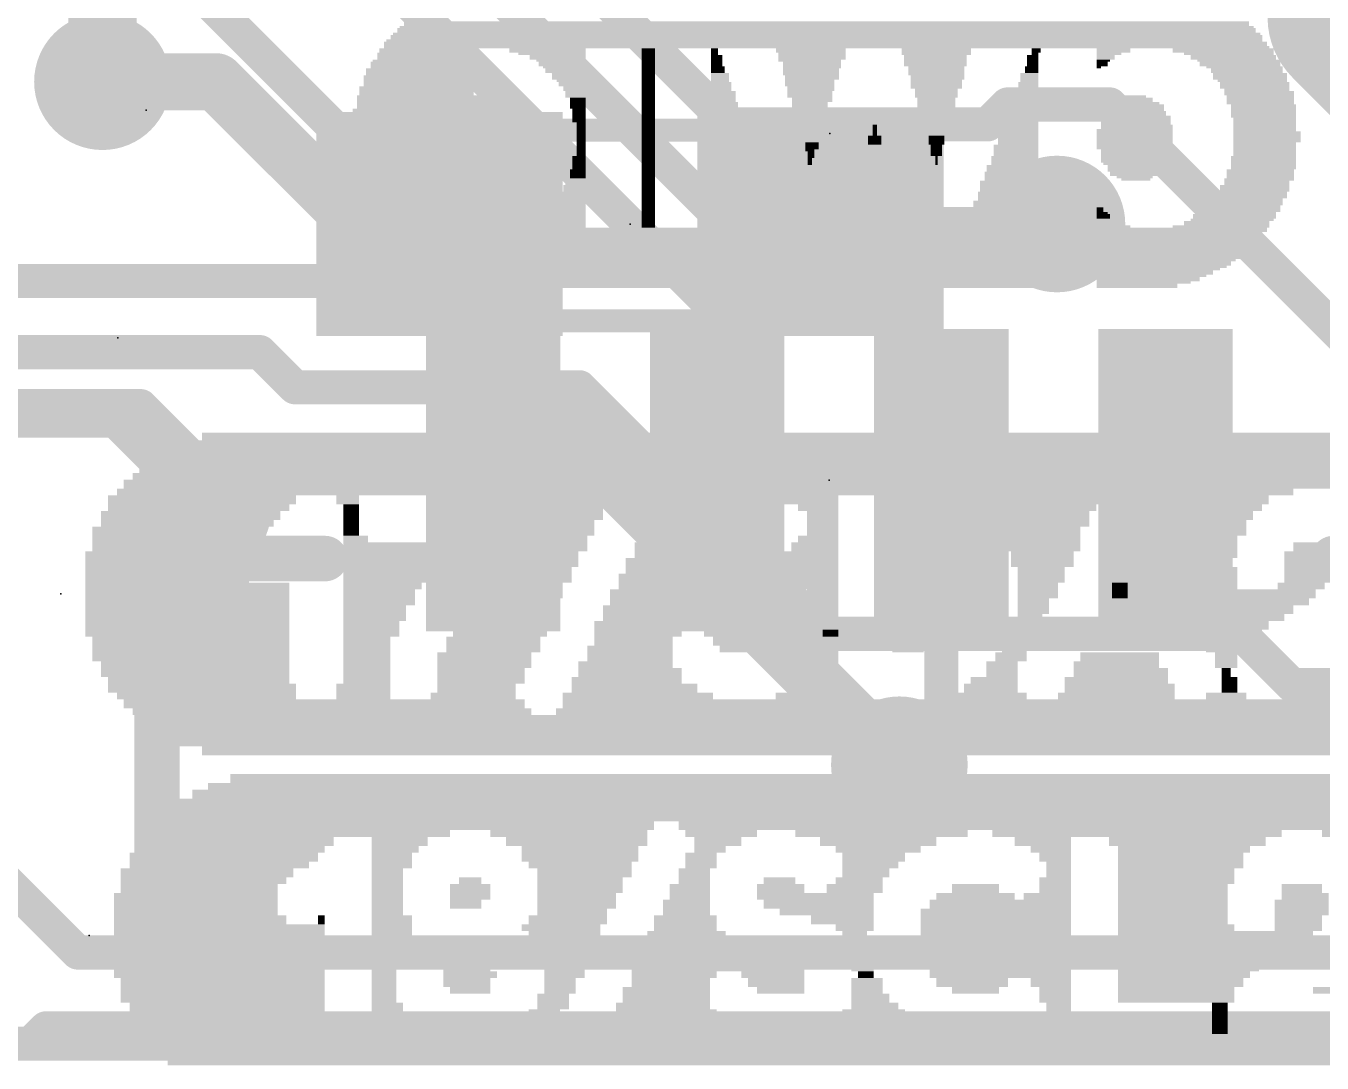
# Model space of a CAD drawing. Extents: x -6.3 to 43.3, y -21.6 to 50.8.
# Drawn here: x 18.01 to 23.79, y 2.35 to 6.98 of the extents above; entities that cross this region are included whole.
import ezdxf

# ---------------------------------------------------------------- set-up
doc = ezdxf.new("R2010")
doc.units = 0
for name, color, linetype in [('1', 12, 'CONTINUOUS'), ('15', 30, 'CONTINUOUS'), ('16', 132, 'CONTINUOUS'), ('18', 110, 'CONTINUOUS'), ('21', 41, 'CONTINUOUS'), ('22', 40, 'CONTINUOUS'), ('23', 53, 'CONTINUOUS'), ('24', 53, 'CONTINUOUS'), ('51', 53, 'CONTINUOUS')]:
    doc.layers.add(name, color=color, linetype=linetype)

# ---------------------------------------------------------------- blocks, each defined once
blk = doc.blocks.new('RECT')
blk.add_solid([(-0.5, -0.5), (0.5, -0.5), (-0.5, 0.5), (0.5, 0.5)])
blk = doc.blocks.new('ROUNDV')
at = {"const_width": 0.5}
blk.add_lwpolyline([(0, -0.25, 1), (0, 0.25, 1), (0, -0.25)], format="xyb", dxfattribs=at)

msp = doc.modelspace()

# ---------------------------------------------------------------- linework, layer by layer
at = {"layer": '1'}
for points, const_width in [([(23.9268, 7.0188), (23.9268, 7.4846)], 0.762), ([(18.3468, 6.731), (18.3468, 7.5518)], 0.3048), ([(24.5956, 6.35), (23.9268, 7.0188)], 0.762), ([(19.851, 6.096), (19.597, 5.842)], 0.1524), ([(21.551, 6.096), (22.606, 6.096)], 0.1524), ([(19.597, 5.842), (12.2508, 5.842)], 0.1524), ([(6.1599, 5.5241), (19.0496, 5.5241)], 0.1524), ([(19.0496, 5.5241), (19.2063, 5.3674)], 0.1524), ([(19.2063, 5.3674), (20.4753, 5.3674)], 0.1524), ([(20.4753, 5.3674), (21.5755, 4.2672)], 0.1524), ([(5.8028, 5.2193), (18.4027, 5.2193)], 0.1524), ([(18.4027, 5.2193), (18.796, 4.826)], 0.1524), ([(21.5755, 4.2672), (23.4265, 4.2672)], 0.1524), ([(23.4265, 4.2672), (23.6551, 4.0386)], 0.1524), ([(23.6551, 4.0386), (24.7396, 4.0386)], 0.1524), ([(3.5306, 2.4384), (25.6794, 2.4384)], 0.1524)]:
    msp.add_lwpolyline(points, dxfattribs=dict(at, const_width=const_width))
for points, const_width in [([(24.0615, 7.1535, 1), (23.7921, 6.8841)], 0.381), ([(23.7363, 7.0188, 1), (24.1173, 7.0188)], 0.381), ([(18.2706, 6.731, 1), (18.423, 6.731)], 0.1524), ([(19.8779, 6.0691, 1), (19.8241, 6.1229)], 0.0762), ([(21.551, 6.1341, 1), (21.551, 6.0579)], 0.0762), ([(22.606, 6.0579, 1), (22.606, 6.1341)], 0.0762), ([(19.5701, 5.8689, 1), (19.6239, 5.8151)], 0.0762), ([(19.597, 5.8039, 1), (19.597, 5.8801)], 0.0762), ([(19.0765, 5.5511, 1), (19.0226, 5.4972)], 0.0762), ([(19.0496, 5.486, 1), (19.0496, 5.5622)], 0.0762), ([(19.2063, 5.4055, 1), (19.2063, 5.3293)], 0.0762), ([(20.5022, 5.3943, 1), (20.4483, 5.3405)], 0.0762), ([(20.4753, 5.3293, 1), (20.4753, 5.4055)], 0.0762), ([(19.1794, 5.3405, 1), (19.2333, 5.3943)], 0.0762), ([(18.4296, 5.2463, 1), (18.3757, 5.1924)], 0.0762), ([(18.4027, 5.1812, 1), (18.4027, 5.2574)], 0.0762), ([(18.7691, 4.7991, 1), (18.8229, 4.8529)], 0.0762), ([(21.5755, 4.3053, 1), (21.5755, 4.2291)], 0.0762), ([(23.4534, 4.2941, 1), (23.3995, 4.2403)], 0.0762), ([(23.4265, 4.2291, 1), (23.4265, 4.3053)], 0.0762), ([(21.5485, 4.2403, 1), (21.6024, 4.2941)], 0.0762), ([(23.6551, 4.0767, 1), (23.6551, 4.0005)], 0.0762), ([(23.6281, 4.0117, 1), (23.682, 4.0655)], 0.0762)]:
    msp.add_lwpolyline(points, format="xyb", dxfattribs=dict(at, const_width=const_width))
at = {"layer": '15', "const_width": 0.254}
for points in [[(18.8548, 6.731), (18.3468, 6.731)], [(21.9028, 3.683), (18.8548, 6.731)]]:
    msp.add_lwpolyline(points, dxfattribs=at)
at = {"layer": '15', "const_width": 0.127}
for points in [[(18.3468, 6.7945, 1), (18.3468, 6.6675)], [(18.8997, 6.7759, 1), (18.8099, 6.6861)], [(18.8548, 6.6675, 1), (18.8548, 6.7945)], [(21.8579, 3.6381, 1), (21.9477, 3.7279)]]:
    msp.add_lwpolyline(points, format="xyb", dxfattribs=at)
at = {"layer": '16', "const_width": 0.1524}
for points in [[(21.09, 5.707), (18.1944, 8.6026)], [(20.09, 5.818), (17.6704, 8.2376)], [(22.8269, 7.8994), (25.019, 5.7073)], [(21.1321, 6.096), (19.685, 7.5431)], [(20.574, 7.112), (21.1455, 6.5405)], [(22.2962, 6.5405), (22.3851, 6.6294)], [(22.3851, 6.6294), (22.8423, 6.6294)], [(22.8423, 6.6294), (24.6711, 4.8006)], [(21.1455, 6.5405), (22.2962, 6.5405)], [(21.1321, 6.096), (22.606, 6.096)], [(20.09, 4.953), (20.09, 5.818)], [(21.09, 4.953), (21.09, 5.707)], [(18.5172, 5.2832), (15.0113, 5.2832)], [(18.796, 5.0044), (18.5172, 5.2832)], [(18.796, 4.826), (18.796, 5.0044)], [(22.09, 4.953), (22.09, 3.8702)], [(22.09, 3.8702), (21.9028, 3.683)], [(17.907, 3.175), (18.2372, 2.8448)], [(18.2372, 2.8448), (25.7048, 2.8448)], [(18.0271, 2.4384), (18.0953, 2.5066)], [(18.0953, 2.5066), (30.0356, 2.5066)], [(3.5306, 2.4384), (18.0271, 2.4384)]]:
    msp.add_lwpolyline(points, dxfattribs=at)
at = {"layer": '16', "const_width": 0.0762}
for points in [[(22.3851, 6.6675, 1), (22.3851, 6.5913)], [(22.412, 6.6025, 1), (22.3581, 6.6563)], [(22.8692, 6.6563, 1), (22.8153, 6.6025)], [(22.8423, 6.5913, 1), (22.8423, 6.6675)], [(21.1455, 6.5786, 1), (21.1455, 6.5024)], [(21.1186, 6.5136, 1), (21.1724, 6.5674)], [(22.2692, 6.5674, 1), (22.3231, 6.5136)], [(22.2962, 6.5024, 1), (22.2962, 6.5786)], [(21.1321, 6.1341, 1), (21.1321, 6.0579)], [(21.1051, 6.0691, 1), (21.159, 6.1229)], [(22.606, 6.0579, 1), (22.606, 6.1341)], [(20.1281, 5.818, 1), (20.0519, 5.818)], [(20.0631, 5.7911, 1), (20.1169, 5.8449)], [(21.1281, 5.707, 1), (21.0519, 5.707)], [(21.0631, 5.6801, 1), (21.1169, 5.7339)], [(18.5442, 5.3101, 1), (18.4903, 5.2563)], [(18.5172, 5.2451, 1), (18.5172, 5.3213)], [(18.8341, 5.0044, 1), (18.7579, 5.0044)], [(18.7691, 4.9775, 1), (18.8229, 5.0314)], [(20.0519, 4.953, 1), (20.1281, 4.953)], [(21.0519, 4.953, 1), (21.1281, 4.953)], [(22.1281, 4.953, 1), (22.0519, 4.953)], [(18.7579, 4.826, 1), (18.8341, 4.826)], [(22.1169, 3.8433, 1), (22.0631, 3.8971)], [(22.0519, 3.8702, 1), (22.1281, 3.8702)], [(21.8759, 3.7099, 1), (21.9297, 3.6561)], [(18.2372, 2.8829, 1), (18.2372, 2.8067)], [(18.2103, 2.8179, 1), (18.2641, 2.8717)], [(18.0953, 2.5447, 1), (18.0953, 2.4685)], [(18.1223, 2.4797, 1), (18.0684, 2.5335)], [(18.0002, 2.4653, 1), (18.0541, 2.4115)], [(18.0271, 2.4003, 1), (18.0271, 2.4765)]]:
    msp.add_lwpolyline(points, format="xyb", dxfattribs=at)
at = {"layer": '22', "const_width": 0.2032}
for points in [[(19.34, 4.603), (18.59, 4.603)], [(18.59, 4.603), (18.59, 2.953)], [(24.59, 4.603), (23.84, 4.603)]]:
    msp.add_lwpolyline(points, dxfattribs=at)
at = {"layer": '22', "const_width": 0.1016}
for points in [[(18.59, 4.6538, 1), (18.59, 4.5522)], [(18.6408, 4.603, 1), (18.5392, 4.603)], [(19.34, 4.5522, 1), (19.34, 4.6538)], [(23.84, 4.6538, 1), (23.84, 4.5522)], [(18.5392, 2.953, 1), (18.6408, 2.953)]]:
    msp.add_lwpolyline(points, format="xyb", dxfattribs=at)
at = {"layer": '23'}
for p in [(20.701, 6.096), (18.161, 4.445), (18.288, 2.921)]:
    msp.add_point(p, dxfattribs=at)
at = {"layer": '24'}
for p in [(18.542, 6.604), (21.593, 6.5), (18.415, 5.588), (21.59, 4.953)]:
    msp.add_point(p, dxfattribs=at)
at = {"layer": '51', "const_width": 0.1016}
for points in [[(21.057, 6.515), (20.345, 6.515)], [(21.057, 5.664), (20.345, 5.664)]]:
    msp.add_lwpolyline(points, dxfattribs=at)
at = {"layer": '51', "const_width": 0.0508}
for points in [[(20.345, 6.5404, 1), (20.345, 6.4896)], [(21.057, 6.4896, 1), (21.057, 6.5404)], [(20.345, 5.6894, 1), (20.345, 5.6386)], [(21.057, 5.6386, 1), (21.057, 5.6894)]]:
    msp.add_lwpolyline(points, format="xyb", dxfattribs=at)

# ---------------------------------------------------------------- block references
at = {"layer": '1', "xscale": 1.1, "rotation": 180}
for p in [(19.851, 6.096), (21.551, 6.096)]:
    msp.add_blockref('RECT', p, dxfattribs=at)
at = {"layer": '16', "xscale": 0.6, "yscale": 1.35, "rotation": 180}
for p in [(20.09, 4.953), (21.09, 4.953), (22.09, 4.953), (23.09, 4.953)]:
    msp.add_blockref('RECT', p, dxfattribs=at)
at = {"layer": '18', "xscale": 0.6096, "yscale": 0.6096}
for p in [(18.3468, 6.731), (18.3468, 6.731), (22.606, 6.096), (22.606, 6.096), (18.796, 4.826), (18.796, 4.826), (21.9028, 3.683), (21.9028, 3.683)]:
    msp.add_blockref('ROUNDV', p, dxfattribs=at)
at = {"layer": '21'}
for p, xscale, yscale in [((21.541, 5.145), 5.5, 0.04), ((21.541, 5.075), 5.84, 0.04), ((21.541, 5.11), 5.7, 0.03), ((21.541, 5.04), 5.98, 0.03), ((21.541, 4.97), 6.12, 0.03), ((21.541, 5.005), 6.06, 0.04), ((19.546, 4.935), 2.21, 0.04), ((22.696, 4.935), 3.89, 0.04), ((18.791, 4.865), 0.84, 0.04), ((19.511, 4.9), 2.2, 0.03), ((19.441, 4.865), 0.1, 0.04), ((20.366, 4.865), 0.49, 0.04), ((20.946, 4.9), 0.31, 0.03), ((20.926, 4.865), 0.21, 0.04), ((22.471, 4.9), 2.38, 0.03), ((21.506, 4.865), 0.25, 0.04), ((22.471, 4.865), 0.7, 0.04), ((23.256, 4.865), 0.59, 0.04), ((18.741, 4.795), 0.8, 0.04), ((18.776, 4.83), 0.81, 0.03), ((19.456, 4.83), 0.07, 0.03), ((19.456, 4.795), 0.07, 0.04), ((20.371, 4.83), 0.42, 0.03), ((20.371, 4.795), 0.42, 0.04), ((20.861, 4.795), 0.14, 0.04), ((20.891, 4.83), 0.14, 0.03), ((21.541, 4.83), 0.18, 0.03), ((21.561, 4.795), 0.14, 0.04), ((22.486, 4.83), 0.59, 0.03), ((22.506, 4.795), 0.49, 0.04), ((23.256, 4.83), 0.53, 0.03), ((23.236, 4.795), 0.49, 0.04), ((18.686, 4.725), 0.77, 0.04), ((18.726, 4.76), 0.77, 0.03), ((19.456, 4.76), 0.07, 0.03), ((19.456, 4.725), 0.07, 0.04), ((20.351, 4.76), 0.38, 0.03), ((20.351, 4.725), 0.38, 0.04), ((20.821, 4.725), 0.14, 0.04), ((20.861, 4.76), 0.14, 0.03), ((21.561, 4.76), 0.14, 0.03), ((21.561, 4.725), 0.14, 0.04), ((22.521, 4.76), 0.46, 0.03), ((22.521, 4.725), 0.38, 0.04), ((23.241, 4.76), 0.42, 0.03), ((23.241, 4.725), 0.42, 0.04), ((18.671, 4.69), 0.74, 0.03), ((19.476, 4.69), 0.11, 0.03), ((20.316, 4.69), 0.39, 0.03), ((20.821, 4.69), 0.14, 0.03), ((21.211, 4.69), 0.14, 0.03), ((21.541, 4.69), 0.18, 0.03), ((22.536, 4.69), 0.35, 0.03), ((23.236, 4.69), 0.35, 0.03), ((18.621, 4.62), 0.7, 0.03), ((18.651, 4.655), 0.7, 0.04), ((19.651, 4.655), 0.46, 0.04), ((19.651, 4.62), 0.46, 0.03), ((20.316, 4.655), 0.39, 0.04), ((20.296, 4.62), 0.35, 0.03), ((20.806, 4.655), 0.17, 0.04), ((20.806, 4.62), 0.17, 0.03), ((21.206, 4.655), 0.21, 0.04), ((21.366, 4.62), 0.53, 0.03), ((21.526, 4.655), 0.21, 0.04), ((21.946, 4.655), 0.21, 0.04), ((21.981, 4.62), 0.28, 0.03), ((22.536, 4.655), 0.35, 0.04), ((22.541, 4.62), 0.28, 0.03), ((23.236, 4.655), 0.35, 0.04), ((23.236, 4.62), 0.35, 0.03), ((23.726, 4.62), 0.21, 0.03), ((23.746, 4.655), 0.17, 0.04), ((18.621, 4.585), 0.7, 0.04), ((19.631, 4.585), 0.42, 0.04), ((20.281, 4.585), 0.38, 0.04), ((20.786, 4.585), 0.21, 0.04), ((21.386, 4.585), 0.49, 0.04), ((21.996, 4.585), 0.31, 0.04), ((22.541, 4.585), 0.28, 0.04), ((23.241, 4.585), 0.28, 0.04), ((23.746, 4.585), 0.25, 0.04), ((18.636, 4.55), 0.73, 0.03), ((18.636, 4.515), 0.73, 0.04), ((19.616, 4.55), 0.39, 0.03), ((19.616, 4.515), 0.39, 0.04), ((20.246, 4.515), 0.39, 0.04), ((20.266, 4.55), 0.35, 0.03), ((20.791, 4.515), 0.28, 0.04), ((20.786, 4.55), 0.21, 0.03), ((21.421, 4.55), 0.42, 0.03), ((21.491, 4.515), 0.28, 0.04), ((22.016, 4.55), 0.35, 0.03), ((22.016, 4.515), 0.35, 0.04), ((22.536, 4.55), 0.21, 0.03), ((22.536, 4.515), 0.21, 0.04), ((23.256, 4.55), 0.31, 0.03), ((23.271, 4.515), 0.28, 0.04), ((23.726, 4.55), 0.21, 0.03), ((23.726, 4.515), 0.21, 0.04), ((18.726, 4.48), 0.91, 0.03), ((18.726, 4.445), 0.91, 0.04), ((19.596, 4.48), 0.35, 0.03), ((19.581, 4.445), 0.32, 0.04), ((20.211, 4.48), 0.38, 0.03), ((20.211, 4.445), 0.38, 0.04), ((20.786, 4.445), 0.35, 0.04), ((20.791, 4.48), 0.28, 0.03), ((21.541, 4.48), 0.18, 0.03), ((21.561, 4.445), 0.14, 0.04), ((22.031, 4.48), 0.38, 0.03), ((22.031, 4.445), 0.38, 0.04), ((22.521, 4.48), 0.18, 0.03), ((22.521, 4.445), 0.18, 0.04), ((22.886, 4.48), 0.07, 0.03), ((22.886, 4.445), 0.07, 0.04), ((23.271, 4.48), 0.28, 0.03), ((23.466, 4.445), 0.59, 0.04), ((23.696, 4.48), 0.21, 0.03), ((18.726, 4.41), 0.91, 0.03), ((19.581, 4.41), 0.32, 0.03), ((20.176, 4.41), 0.39, 0.03), ((20.806, 4.41), 0.39, 0.03), ((21.576, 4.41), 0.11, 0.03), ((22.031, 4.41), 0.38, 0.03), ((22.501, 4.41), 0.14, 0.03), ((22.871, 4.41), 0.1, 0.03), ((23.451, 4.41), 0.56, 0.03), ((18.726, 4.375), 0.91, 0.04), ((18.726, 4.34), 0.91, 0.03), ((19.561, 4.375), 0.28, 0.04), ((19.561, 4.34), 0.28, 0.03), ((20.161, 4.375), 0.42, 0.04), ((20.161, 4.34), 0.42, 0.03), ((20.841, 4.375), 0.52, 0.04), ((20.896, 4.34), 0.63, 0.03), ((21.576, 4.375), 0.11, 0.04), ((21.576, 4.34), 0.11, 0.03), ((22.016, 4.375), 0.35, 0.04), ((22.016, 4.34), 0.35, 0.03), ((22.501, 4.375), 0.14, 0.04), ((22.486, 4.34), 0.11, 0.03), ((22.891, 4.375), 0.14, 0.04), ((23.431, 4.375), 0.46, 0.04), ((23.411, 4.34), 0.42, 0.03), ((18.726, 4.305), 0.91, 0.04), ((18.726, 4.27), 0.91, 0.03), ((19.546, 4.305), 0.25, 0.04), ((19.546, 4.27), 0.25, 0.03), ((20.121, 4.305), 0.42, 0.04), ((20.121, 4.27), 0.42, 0.03), ((20.926, 4.305), 0.77, 0.04), ((20.736, 4.27), 0.39, 0.03), ((21.171, 4.27), 0.28, 0.03), ((21.576, 4.305), 0.11, 0.04), ((21.596, 4.27), 0.07, 0.03), ((22.016, 4.305), 0.35, 0.04), ((21.996, 4.27), 0.31, 0.03), ((22.471, 4.305), 0.14, 0.04), ((22.451, 4.27), 0.1, 0.03), ((23.396, 4.305), 0.31, 0.04), ((23.381, 4.27), 0.28, 0.03), ((18.741, 4.235), 0.88, 0.04), ((19.526, 4.235), 0.21, 0.04), ((20.091, 4.235), 0.42, 0.04), ((20.716, 4.235), 0.35, 0.04), ((21.191, 4.235), 0.24, 0.04), ((21.576, 4.235), 0.11, 0.04), ((21.981, 4.235), 0.28, 0.04), ((22.451, 4.235), 0.1, 0.04), ((23.376, 4.235), 0.21, 0.04), ((18.741, 4.2), 0.88, 0.03), ((18.741, 4.165), 0.88, 0.04), ((19.526, 4.2), 0.21, 0.03), ((19.526, 4.165), 0.21, 0.04), ((20.051, 4.165), 0.42, 0.04), ((20.091, 4.2), 0.42, 0.03), ((20.701, 4.2), 0.38, 0.03), ((20.701, 4.165), 0.38, 0.04), ((21.206, 4.2), 0.21, 0.03), ((21.576, 4.2), 0.11, 0.03), ((21.576, 4.165), 0.11, 0.04), ((21.941, 4.2), 0.14, 0.03), ((22.401, 4.165), 0.14, 0.04), ((22.416, 4.2), 0.11, 0.03), ((22.886, 4.165), 0.35, 0.04), ((23.361, 4.2), 0.18, 0.03), ((23.361, 4.165), 0.1, 0.04), ((18.761, 4.13), 0.84, 0.03), ((18.761, 4.095), 0.84, 0.04), ((19.526, 4.13), 0.21, 0.03), ((19.526, 4.095), 0.21, 0.04), ((20.051, 4.13), 0.42, 0.03), ((20.036, 4.095), 0.39, 0.04), ((20.681, 4.13), 0.42, 0.03), ((20.701, 4.095), 0.46, 0.04), ((21.561, 4.095), 0.14, 0.04), ((21.576, 4.13), 0.11, 0.03), ((22.361, 4.13), 0.14, 0.03), ((22.361, 4.095), 0.14, 0.04), ((22.871, 4.13), 0.38, 0.03), ((22.891, 4.095), 0.42, 0.04), ((23.361, 4.13), 0.1, 0.03), ((23.361, 4.095), 0.04, 0.04), ((18.776, 4.06), 0.81, 0.03), ((19.526, 4.06), 0.21, 0.03), ((20.036, 4.06), 0.39, 0.03), ((20.686, 4.06), 0.49, 0.03), ((21.541, 4.06), 0.18, 0.03), ((22.326, 4.06), 0.21, 0.03), ((22.871, 4.06), 0.46, 0.03), ((23.376, 4.06), 0.07, 0.03), ((18.791, 4.025), 0.84, 0.04), ((18.811, 3.99), 0.8, 0.03), ((19.511, 4.025), 0.24, 0.04), ((19.511, 3.99), 0.24, 0.03), ((20.001, 3.99), 0.38, 0.03), ((20.016, 4.025), 0.35, 0.04), ((20.736, 3.99), 0.67, 0.03), ((20.721, 4.025), 0.56, 0.04), ((21.506, 3.99), 0.31, 0.03), ((21.526, 4.025), 0.21, 0.04), ((22.276, 3.99), 0.39, 0.03), ((22.311, 4.025), 0.24, 0.04), ((22.871, 3.99), 0.52, 0.03), ((22.886, 4.025), 0.49, 0.04), ((23.361, 3.99), 0.18, 0.03), ((23.376, 4.025), 0.07, 0.04), ((19.336, 3.955), 1.79, 0.04), ((19.371, 3.92), 1.78, 0.03), ((22.486, 3.92), 4.23, 0.03), ((22.521, 3.955), 4.24, 0.04), ((21.541, 3.885), 6.06, 0.04), ((21.541, 3.85), 5.98, 0.03), ((21.541, 3.815), 5.84, 0.04), ((21.541, 3.78), 5.7, 0.03), ((21.541, 3.745), 5.5, 0.04), ((21.598, 3.586), 5.56, 0.03), ((21.598, 3.621), 5.36, 0.04), ((21.598, 3.516), 5.84, 0.03), ((21.598, 3.551), 5.7, 0.04), ((21.598, 3.481), 5.92, 0.04), ((19.688, 3.411), 2.24, 0.04), ((21.598, 3.446), 5.98, 0.03), ((22.773, 3.411), 3.71, 0.04), ((18.938, 3.341), 0.88, 0.04), ((19.218, 3.376), 1.36, 0.03), ((19.673, 3.341), 0.25, 0.04), ((20.428, 3.376), 0.7, 0.03), ((20.463, 3.341), 0.63, 0.04), ((21.108, 3.376), 0.32, 0.03), ((21.093, 3.341), 0.21, 0.04), ((21.823, 3.376), 0.77, 0.03), ((21.808, 3.341), 0.52, 0.04), ((22.963, 3.376), 1.29, 0.03), ((22.543, 3.341), 0.25, 0.04), ((23.188, 3.341), 0.7, 0.04), ((24.223, 3.376), 0.87, 0.03), ((18.918, 3.306), 0.84, 0.03), ((19.653, 3.306), 0.21, 0.03), ((20.478, 3.306), 0.52, 0.03), ((21.058, 3.306), 0.14, 0.03), ((21.808, 3.306), 0.38, 0.03), ((22.578, 3.306), 0.18, 0.03), ((23.173, 3.306), 0.59, 0.03), ((18.888, 3.271), 0.84, 0.04), ((18.868, 3.236), 0.8, 0.03), ((19.638, 3.271), 0.18, 0.04), ((19.638, 3.236), 0.18, 0.03), ((20.478, 3.271), 0.52, 0.04), ((20.478, 3.236), 0.46, 0.03), ((21.018, 3.271), 0.14, 0.04), ((21.018, 3.236), 0.14, 0.03), ((21.788, 3.271), 0.28, 0.04), ((21.773, 3.236), 0.25, 0.03), ((22.598, 3.271), 0.14, 0.04), ((22.613, 3.236), 0.11, 0.03), ((23.158, 3.271), 0.56, 0.04), ((23.158, 3.236), 0.56, 0.03), ((18.813, 3.201), 0.77, 0.04), ((19.618, 3.201), 0.14, 0.04), ((20.498, 3.201), 0.42, 0.04), ((20.988, 3.201), 0.14, 0.04), ((21.753, 3.201), 0.21, 0.04), ((22.613, 3.201), 0.11, 0.04), ((23.138, 3.201), 0.52, 0.04), ((18.798, 3.166), 0.74, 0.03), ((18.778, 3.131), 0.7, 0.04), ((19.618, 3.166), 0.14, 0.03), ((19.618, 3.131), 0.14, 0.04), ((19.988, 3.131), 0.18, 0.04), ((19.988, 3.166), 0.1, 0.03), ((20.478, 3.166), 0.38, 0.03), ((20.478, 3.131), 0.38, 0.04), ((20.968, 3.131), 0.18, 0.04), ((20.988, 3.166), 0.14, 0.03), ((21.373, 3.131), 0.21, 0.04), ((21.368, 3.166), 0.14, 0.03), ((21.703, 3.131), 0.25, 0.04), ((21.723, 3.166), 0.21, 0.03), ((22.243, 3.131), 0.21, 0.04), ((22.598, 3.166), 0.14, 0.03), ((22.598, 3.131), 0.14, 0.04), ((23.138, 3.166), 0.52, 0.03), ((23.123, 3.131), 0.49, 0.04), ((23.698, 3.131), 0.18, 0.04), ((18.763, 3.096), 0.73, 0.03), ((18.763, 3.061), 0.73, 0.04), ((19.618, 3.096), 0.14, 0.03), ((19.618, 3.061), 0.14, 0.04), ((19.988, 3.096), 0.18, 0.03), ((19.968, 3.061), 0.14, 0.04), ((20.463, 3.096), 0.35, 0.03), ((20.463, 3.061), 0.35, 0.04), ((20.953, 3.061), 0.21, 0.04), ((20.968, 3.096), 0.18, 0.03), ((21.528, 3.096), 0.52, 0.03), ((21.543, 3.061), 0.49, 0.04), ((22.353, 3.061), 0.63, 0.04), ((22.243, 3.096), 0.35, 0.03), ((22.563, 3.096), 0.21, 0.03), ((23.123, 3.096), 0.49, 0.03), ((23.123, 3.061), 0.49, 0.04), ((23.698, 3.061), 0.24, 0.04), ((23.713, 3.096), 0.21, 0.03), ((18.763, 3.026), 0.73, 0.03), ((18.783, 2.991), 0.77, 0.04), ((19.323, 2.991), 0.03, 0.04), ((19.618, 3.026), 0.14, 0.03), ((19.638, 2.991), 0.18, 0.04), ((20.423, 2.991), 0.35, 0.04), ((20.443, 3.026), 0.31, 0.03), ((20.948, 2.991), 0.28, 0.04), ((20.953, 3.026), 0.21, 0.03), ((21.578, 3.026), 0.42, 0.03), ((21.648, 2.991), 0.28, 0.04), ((22.333, 3.026), 0.67, 0.03), ((22.333, 2.991), 0.67, 0.04), ((23.123, 3.026), 0.49, 0.03), ((23.123, 2.991), 0.49, 0.04), ((23.698, 3.026), 0.24, 0.03), ((23.683, 2.991), 0.21, 0.04), ((18.868, 2.956), 0.94, 0.03), ((19.638, 2.956), 0.18, 0.03), ((20.393, 2.956), 0.35, 0.03), ((20.948, 2.956), 0.28, 0.03), ((21.703, 2.956), 0.17, 0.03), ((22.333, 2.956), 0.67, 0.03), ((23.138, 2.956), 0.52, 0.03), ((23.683, 2.956), 0.21, 0.03), ((18.868, 2.921), 0.94, 0.04), ((18.868, 2.886), 0.94, 0.03), ((19.638, 2.921), 0.18, 0.04), ((19.618, 2.886), 0.14, 0.03), ((20.408, 2.921), 0.32, 0.04), ((20.388, 2.886), 0.28, 0.03), ((20.953, 2.921), 0.35, 0.04), ((20.968, 2.886), 0.38, 0.03), ((21.703, 2.921), 0.11, 0.04), ((21.738, 2.886), 0.1, 0.03), ((22.333, 2.921), 0.67, 0.04), ((22.333, 2.886), 0.67, 0.03), ((23.313, 2.921), 0.87, 0.04), ((23.278, 2.886), 0.8, 0.03), ((18.868, 2.851), 0.94, 0.04), ((19.618, 2.851), 0.14, 0.04), ((20.408, 2.851), 0.24, 0.04), ((21.003, 2.851), 0.53, 0.04), ((21.738, 2.851), 0.1, 0.04), ((22.333, 2.851), 0.67, 0.04), ((23.263, 2.851), 0.77, 0.04), ((18.868, 2.816), 0.94, 0.03), ((18.868, 2.781), 0.94, 0.04), ((19.603, 2.816), 0.11, 0.03), ((19.603, 2.781), 0.11, 0.04), ((19.973, 2.781), 0.21, 0.04), ((19.968, 2.816), 0.14, 0.03), ((20.408, 2.816), 0.24, 0.03), ((20.408, 2.781), 0.18, 0.04), ((21.093, 2.781), 0.77, 0.04), ((21.053, 2.816), 0.63, 0.03), ((21.738, 2.816), 0.1, 0.03), ((21.738, 2.781), 0.1, 0.04), ((22.333, 2.816), 0.67, 0.03), ((22.353, 2.781), 0.63, 0.04), ((23.228, 2.816), 0.7, 0.03), ((23.193, 2.781), 0.63, 0.04), ((18.868, 2.746), 0.94, 0.03), ((18.883, 2.711), 0.91, 0.04), ((19.603, 2.746), 0.11, 0.03), ((19.603, 2.711), 0.11, 0.04), ((19.988, 2.746), 0.24, 0.03), ((19.973, 2.711), 0.21, 0.04), ((20.408, 2.746), 0.18, 0.03), ((20.388, 2.711), 0.14, 0.04), ((20.898, 2.746), 0.38, 0.03), ((20.883, 2.711), 0.35, 0.04), ((21.338, 2.746), 0.28, 0.03), ((21.353, 2.711), 0.25, 0.04), ((21.758, 2.711), 0.14, 0.04), ((21.753, 2.746), 0.07, 0.03), ((22.353, 2.746), 0.63, 0.03), ((22.228, 2.711), 0.32, 0.04), ((22.578, 2.711), 0.18, 0.04), ((23.173, 2.746), 0.59, 0.03), ((23.158, 2.711), 0.56, 0.04), ((18.883, 2.676), 0.91, 0.03), ((18.883, 2.641), 0.91, 0.04), ((19.603, 2.676), 0.11, 0.03), ((19.603, 2.641), 0.11, 0.04), ((19.988, 2.676), 0.18, 0.03), ((20.358, 2.641), 0.14, 0.04), ((20.388, 2.676), 0.14, 0.03), ((20.863, 2.676), 0.39, 0.03), ((20.863, 2.641), 0.39, 0.04), ((21.373, 2.676), 0.21, 0.03), ((21.758, 2.676), 0.14, 0.03), ((21.773, 2.641), 0.17, 0.04), ((22.243, 2.676), 0.21, 0.03), ((22.598, 2.676), 0.14, 0.03), ((22.598, 2.641), 0.14, 0.04), ((23.138, 2.676), 0.52, 0.03), ((23.138, 2.641), 0.52, 0.04), ((24.258, 2.676), 1.02, 0.03), ((18.903, 2.606), 0.87, 0.03), ((19.618, 2.606), 0.14, 0.03), ((20.358, 2.606), 0.14, 0.03), ((20.848, 2.606), 0.42, 0.03), ((21.793, 2.606), 0.21, 0.03), ((22.613, 2.606), 0.11, 0.03), ((23.333, 2.606), 0.07, 0.03), ((18.903, 2.571), 0.87, 0.04), ((18.918, 2.536), 0.84, 0.03), ((19.618, 2.571), 0.14, 0.04), ((19.638, 2.536), 0.18, 0.03), ((20.303, 2.536), 0.17, 0.03), ((20.318, 2.571), 0.14, 0.04), ((20.843, 2.536), 0.49, 0.03), ((20.863, 2.571), 0.45, 0.04), ((21.793, 2.536), 0.35, 0.03), ((21.788, 2.571), 0.28, 0.04), ((22.598, 2.536), 0.14, 0.03), ((22.613, 2.571), 0.11, 0.04), ((23.333, 2.571), 0.07, 0.04), ((23.333, 2.536), 0.07, 0.03), ((18.918, 2.501), 0.84, 0.04), ((19.653, 2.501), 0.21, 0.04), ((20.268, 2.501), 0.18, 0.04), ((20.878, 2.501), 0.56, 0.04), ((21.788, 2.501), 0.42, 0.04), ((22.578, 2.501), 0.18, 0.04), ((23.333, 2.501), 0.07, 0.04), ((18.958, 2.466), 0.84, 0.03), ((19.478, 2.431), 1.82, 0.04), ((19.673, 2.466), 0.31, 0.03), ((20.253, 2.466), 0.21, 0.03), ((20.898, 2.466), 0.66, 0.03), ((22.598, 2.431), 4.06, 0.04), ((21.808, 2.466), 0.6, 0.03), ((22.528, 2.466), 0.28, 0.03), ((23.328, 2.466), 0.14, 0.03), ((19.518, 2.396), 1.82, 0.03), ((21.598, 2.361), 5.92, 0.04), ((22.558, 2.396), 4.06, 0.03)]:
    msp.add_blockref('RECT', p, dxfattribs=dict(at, xscale=xscale, yscale=yscale))
at = {"layer": '22', "rotation": 180}
for p, xscale, yscale in [((21.578, 6.99), 3.77, 0.02), ((21.578, 6.945), 3.87, 0.01), ((21.578, 6.96), 3.83, 0.02), ((21.578, 6.975), 3.81, 0.01), ((21.573, 6.9), 3.94, 0.02), ((21.578, 6.885), 3.95, 0.01), ((21.568, 6.915), 3.91, 0.01), ((21.578, 6.93), 3.89, 0.02), ((19.778, 6.825), 0.45, 0.01), ((19.788, 6.855), 0.43, 0.01), ((19.788, 6.84), 0.43, 0.02), ((19.793, 6.87), 0.42, 0.02), ((20.333, 6.87), 0.34, 0.02), ((20.353, 6.855), 0.3, 0.01), ((20.378, 6.84), 0.25, 0.02), ((20.393, 6.825), 0.22, 0.01), ((20.783, 6.87), 0.06, 0.02), ((20.783, 6.855), 0.06, 0.01), ((20.783, 6.84), 0.06, 0.02), ((20.783, 6.825), 0.06, 0.01), ((21.078, 6.87), 0.03, 0.02), ((21.078, 6.855), 0.03, 0.01), ((21.088, 6.84), 0.05, 0.02), ((21.088, 6.825), 0.05, 0.01), ((21.508, 6.87), 0.31, 0.02), ((21.513, 6.855), 0.3, 0.01), ((21.513, 6.84), 0.3, 0.02), ((21.503, 6.825), 0.28, 0.01), ((22.068, 6.87), 0.31, 0.02), ((22.068, 6.855), 0.31, 0.01), ((22.063, 6.84), 0.28, 0.02), ((22.063, 6.825), 0.28, 0.01), ((22.498, 6.84), 0.05, 0.02), ((22.498, 6.825), 0.05, 0.01), ((22.513, 6.87), 0.04, 0.02), ((22.508, 6.855), 0.03, 0.01), ((22.858, 6.87), 0.15, 0.02), ((22.838, 6.855), 0.11, 0.01), ((22.823, 6.84), 0.08, 0.02), ((22.813, 6.825), 0.06, 0.01), ((23.348, 6.87), 0.45, 0.02), ((23.373, 6.855), 0.4, 0.01), ((23.393, 6.84), 0.38, 0.02), ((23.418, 6.825), 0.37, 0.01), ((19.763, 6.78), 0.48, 0.02), ((19.763, 6.765), 0.48, 0.01), ((19.773, 6.81), 0.46, 0.02), ((19.773, 6.795), 0.46, 0.01), ((20.398, 6.81), 0.21, 0.02), ((20.408, 6.795), 0.19, 0.01), ((20.413, 6.78), 0.18, 0.02), ((20.428, 6.765), 0.15, 0.01), ((20.783, 6.81), 0.06, 0.02), ((20.783, 6.795), 0.06, 0.01), ((20.783, 6.78), 0.06, 0.02), ((20.783, 6.765), 0.06, 0.01), ((21.088, 6.81), 0.05, 0.02), ((21.093, 6.795), 0.06, 0.01), ((21.093, 6.78), 0.06, 0.02), ((21.103, 6.765), 0.08, 0.01), ((21.513, 6.81), 0.26, 0.02), ((21.513, 6.795), 0.26, 0.01), ((21.508, 6.78), 0.25, 0.02), ((21.508, 6.765), 0.25, 0.01), ((22.063, 6.81), 0.28, 0.02), ((22.068, 6.795), 0.25, 0.01), ((22.068, 6.78), 0.25, 0.02), ((22.068, 6.765), 0.25, 0.01), ((22.483, 6.765), 0.08, 0.01), ((22.493, 6.795), 0.06, 0.01), ((22.493, 6.78), 0.06, 0.02), ((22.498, 6.81), 0.05, 0.02), ((22.808, 6.81), 0.05, 0.02), ((22.793, 6.795), 0.02, 0.01), ((23.423, 6.81), 0.36, 0.02), ((23.443, 6.795), 0.34, 0.01), ((23.453, 6.78), 0.32, 0.02), ((23.468, 6.765), 0.33, 0.01), ((19.748, 6.705), 0.51, 0.01), ((19.758, 6.75), 0.49, 0.02), ((19.758, 6.735), 0.49, 0.01), ((19.758, 6.72), 0.49, 0.02), ((20.428, 6.75), 0.15, 0.02), ((20.438, 6.735), 0.13, 0.01), ((20.443, 6.72), 0.12, 0.02), ((20.453, 6.705), 0.1, 0.01), ((20.783, 6.75), 0.06, 0.02), ((20.783, 6.735), 0.06, 0.01), ((20.783, 6.72), 0.06, 0.02), ((20.783, 6.705), 0.06, 0.01), ((21.103, 6.75), 0.08, 0.02), ((21.103, 6.735), 0.08, 0.01), ((21.108, 6.72), 0.09, 0.02), ((21.108, 6.705), 0.09, 0.01), ((21.513, 6.75), 0.24, 0.02), ((21.503, 6.735), 0.22, 0.01), ((21.503, 6.72), 0.22, 0.02), ((21.508, 6.705), 0.21, 0.01), ((22.073, 6.75), 0.24, 0.02), ((22.068, 6.735), 0.23, 0.01), ((22.068, 6.72), 0.23, 0.02), ((22.068, 6.705), 0.23, 0.01), ((22.478, 6.72), 0.09, 0.02), ((22.478, 6.705), 0.09, 0.01), ((22.483, 6.75), 0.08, 0.02), ((22.483, 6.735), 0.08, 0.01), ((23.468, 6.75), 0.33, 0.02), ((23.478, 6.735), 0.31, 0.01), ((23.488, 6.72), 0.31, 0.02), ((23.488, 6.705), 0.31, 0.01), ((19.778, 6.665), 0.59, 0.01), ((19.793, 6.65), 0.62, 0.02), ((19.748, 6.695), 0.51, 0.01), ((19.748, 6.68), 0.51, 0.02), ((20.453, 6.695), 0.1, 0.01), ((20.458, 6.68), 0.09, 0.02), ((20.458, 6.665), 0.09, 0.01), ((20.468, 6.65), 0.07, 0.02), ((20.783, 6.695), 0.06, 0.01), ((20.783, 6.68), 0.06, 0.02), ((20.783, 6.665), 0.06, 0.01), ((20.783, 6.65), 0.06, 0.02), ((21.108, 6.695), 0.09, 0.01), ((21.118, 6.68), 0.11, 0.02), ((21.118, 6.665), 0.11, 0.01), ((21.118, 6.65), 0.11, 0.02), ((21.508, 6.695), 0.21, 0.01), ((21.503, 6.68), 0.2, 0.02), ((21.503, 6.665), 0.2, 0.01), ((21.513, 6.65), 0.18, 0.02), ((22.068, 6.695), 0.19, 0.01), ((22.068, 6.68), 0.19, 0.02), ((22.068, 6.665), 0.19, 0.01), ((22.068, 6.65), 0.17, 0.02), ((22.463, 6.65), 0.12, 0.02), ((22.468, 6.68), 0.11, 0.02), ((22.468, 6.665), 0.11, 0.01), ((22.478, 6.695), 0.09, 0.01), ((22.953, 6.65), 0.16, 0.02), ((22.953, 6.665), 0.1, 0.01), ((23.498, 6.695), 0.29, 0.01), ((23.508, 6.68), 0.31, 0.02), ((23.513, 6.665), 0.3, 0.01), ((23.513, 6.65), 0.3, 0.02), ((19.808, 6.605), 0.69, 0.01), ((19.813, 6.59), 0.7, 0.02), ((19.808, 6.635), 0.65, 0.01), ((19.818, 6.62), 0.67, 0.02), ((20.468, 6.635), 0.07, 0.01), ((20.468, 6.62), 0.07, 0.02), ((20.473, 6.605), 0.06, 0.01), ((20.473, 6.59), 0.06, 0.02), ((20.783, 6.635), 0.06, 0.01), ((20.783, 6.62), 0.06, 0.02), ((20.783, 6.605), 0.06, 0.01), ((20.783, 6.59), 0.06, 0.02), ((21.123, 6.635), 0.12, 0.01), ((21.123, 6.62), 0.12, 0.02), ((21.133, 6.605), 0.14, 0.01), ((21.133, 6.59), 0.14, 0.02), ((21.503, 6.635), 0.16, 0.01), ((21.503, 6.62), 0.16, 0.02), ((21.508, 6.605), 0.15, 0.01), ((21.508, 6.59), 0.15, 0.02), ((22.068, 6.635), 0.17, 0.01), ((22.068, 6.62), 0.17, 0.02), ((22.058, 6.605), 0.15, 0.01), ((22.068, 6.59), 0.13, 0.02), ((22.453, 6.605), 0.14, 0.01), ((22.453, 6.59), 0.14, 0.02), ((22.463, 6.635), 0.12, 0.01), ((22.463, 6.62), 0.12, 0.02), ((22.953, 6.59), 0.28, 0.02), ((22.958, 6.62), 0.25, 0.02), ((22.958, 6.605), 0.25, 0.01), ((22.963, 6.635), 0.2, 0.01), ((23.513, 6.635), 0.3, 0.01), ((23.528, 6.62), 0.29, 0.02), ((23.528, 6.605), 0.29, 0.01), ((23.528, 6.59), 0.29, 0.02), ((19.823, 6.575), 0.72, 0.01), ((19.823, 6.56), 0.72, 0.02), ((19.823, 6.545), 0.72, 0.01), ((19.823, 6.53), 0.72, 0.02), ((20.473, 6.575), 0.06, 0.01), ((20.473, 6.56), 0.06, 0.02), ((20.483, 6.545), 0.04, 0.01), ((20.483, 6.53), 0.04, 0.02), ((20.783, 6.575), 0.06, 0.01), ((20.783, 6.56), 0.06, 0.02), ((20.783, 6.545), 0.06, 0.01), ((20.783, 6.53), 0.06, 0.02), ((21.133, 6.575), 0.14, 0.01), ((21.138, 6.56), 0.15, 0.02), ((21.138, 6.545), 0.15, 0.01), ((21.138, 6.53), 0.15, 0.02), ((21.503, 6.575), 0.14, 0.01), ((21.513, 6.56), 0.12, 0.02), ((21.513, 6.545), 0.12, 0.01), ((21.503, 6.53), 0.1, 0.02), ((21.793, 6.53), 0.02, 0.02), ((22.068, 6.575), 0.13, 0.01), ((22.068, 6.56), 0.13, 0.02), ((22.068, 6.545), 0.11, 0.01), ((22.068, 6.53), 0.11, 0.02), ((22.448, 6.56), 0.15, 0.02), ((22.448, 6.545), 0.15, 0.01), ((22.448, 6.53), 0.15, 0.02), ((22.453, 6.575), 0.14, 0.01), ((22.958, 6.56), 0.31, 0.02), ((22.958, 6.545), 0.31, 0.01), ((22.963, 6.53), 0.32, 0.02), ((22.963, 6.575), 0.3, 0.01), ((23.528, 6.575), 0.29, 0.01), ((23.533, 6.56), 0.28, 0.02), ((23.533, 6.545), 0.28, 0.01), ((23.533, 6.53), 0.28, 0.02), ((19.828, 6.515), 0.73, 0.01), ((19.828, 6.5), 0.73, 0.02), ((19.828, 6.485), 0.73, 0.01), ((19.828, 6.47), 0.73, 0.02), ((20.483, 6.515), 0.04, 0.01), ((20.483, 6.5), 0.04, 0.02), ((20.483, 6.485), 0.04, 0.01), ((20.483, 6.47), 0.04, 0.02), ((20.783, 6.515), 0.06, 0.01), ((20.783, 6.5), 0.06, 0.02), ((20.783, 6.485), 0.06, 0.01), ((20.783, 6.47), 0.06, 0.02), ((21.148, 6.515), 0.17, 0.01), ((21.148, 6.5), 0.17, 0.02), ((21.153, 6.485), 0.18, 0.01), ((21.153, 6.47), 0.18, 0.02), ((21.508, 6.515), 0.09, 0.01), ((21.508, 6.5), 0.09, 0.02), ((21.503, 6.485), 0.08, 0.01), ((21.503, 6.47), 0.08, 0.02), ((21.793, 6.485), 0.06, 0.01), ((21.793, 6.47), 0.06, 0.02), ((21.793, 6.515), 0.02, 0.01), ((21.793, 6.5), 0.02, 0.02), ((22.068, 6.515), 0.11, 0.01), ((22.058, 6.5), 0.09, 0.02), ((22.068, 6.485), 0.07, 0.01), ((22.068, 6.47), 0.07, 0.02), ((22.433, 6.485), 0.18, 0.01), ((22.433, 6.47), 0.18, 0.02), ((22.438, 6.515), 0.17, 0.01), ((22.438, 6.5), 0.17, 0.02), ((22.953, 6.515), 0.34, 0.01), ((22.953, 6.5), 0.34, 0.02), ((22.953, 6.485), 0.34, 0.01), ((22.953, 6.47), 0.34, 0.02), ((23.533, 6.515), 0.28, 0.01), ((23.543, 6.5), 0.3, 0.02), ((23.543, 6.485), 0.3, 0.01), ((23.543, 6.47), 0.3, 0.02), ((19.828, 6.455), 0.73, 0.01), ((19.828, 6.44), 0.73, 0.02), ((19.828, 6.425), 0.73, 0.01), ((19.823, 6.41), 0.72, 0.02), ((20.483, 6.455), 0.04, 0.01), ((20.483, 6.44), 0.04, 0.02), ((20.483, 6.425), 0.04, 0.01), ((20.483, 6.41), 0.04, 0.02), ((20.783, 6.455), 0.06, 0.01), ((20.783, 6.44), 0.06, 0.02), ((20.783, 6.425), 0.06, 0.01), ((20.783, 6.41), 0.06, 0.02), ((21.153, 6.455), 0.18, 0.01), ((21.163, 6.44), 0.2, 0.02), ((21.163, 6.425), 0.2, 0.01), ((21.163, 6.41), 0.2, 0.02), ((21.513, 6.455), 0.06, 0.01), ((21.513, 6.44), 0.06, 0.02), ((21.503, 6.425), 0.04, 0.01), ((21.508, 6.41), 0.03, 0.02), ((21.793, 6.44), 0.08, 0.02), ((21.793, 6.425), 0.08, 0.01), ((21.793, 6.41), 0.08, 0.02), ((21.793, 6.455), 0.06, 0.01), ((22.068, 6.455), 0.07, 0.01), ((22.068, 6.44), 0.05, 0.02), ((22.068, 6.425), 0.05, 0.01), ((22.068, 6.41), 0.05, 0.02), ((22.423, 6.44), 0.2, 0.02), ((22.423, 6.425), 0.2, 0.01), ((22.423, 6.41), 0.2, 0.02), ((22.433, 6.455), 0.18, 0.01), ((22.953, 6.455), 0.34, 0.01), ((22.953, 6.44), 0.34, 0.02), ((22.963, 6.425), 0.32, 0.01), ((22.958, 6.41), 0.31, 0.02), ((23.533, 6.455), 0.28, 0.01), ((23.533, 6.44), 0.28, 0.02), ((23.533, 6.425), 0.28, 0.01), ((23.533, 6.41), 0.28, 0.02), ((19.823, 6.395), 0.72, 0.01), ((19.823, 6.38), 0.72, 0.02), ((19.823, 6.365), 0.68, 0.01), ((20.473, 6.395), 0.06, 0.01), ((20.473, 6.38), 0.06, 0.02), ((20.473, 6.365), 0.06, 0.01), ((20.783, 6.395), 0.06, 0.01), ((20.783, 6.38), 0.06, 0.02), ((20.783, 6.365), 0.06, 0.01), ((21.168, 6.395), 0.21, 0.01), ((21.168, 6.38), 0.21, 0.02), ((21.168, 6.365), 0.21, 0.01), ((21.508, 6.395), 0.03, 0.01), ((21.503, 6.38), 0.02, 0.02), ((21.503, 6.365), 0.02, 0.01), ((21.783, 6.395), 0.1, 0.01), ((21.793, 6.38), 0.12, 0.02), ((21.793, 6.365), 0.12, 0.01), ((22.068, 6.395), 0.01, 0.01), ((22.068, 6.38), 0.01, 0.02), ((22.068, 6.365), 0.01, 0.01), ((22.418, 6.395), 0.21, 0.01), ((22.418, 6.38), 0.21, 0.02), ((22.418, 6.365), 0.21, 0.01), ((22.958, 6.395), 0.31, 0.01), ((22.958, 6.38), 0.31, 0.02), ((22.953, 6.365), 0.28, 0.01), ((23.528, 6.395), 0.29, 0.01), ((23.528, 6.38), 0.29, 0.02), ((23.528, 6.365), 0.29, 0.01), ((19.823, 6.35), 0.68, 0.02), ((19.818, 6.335), 0.67, 0.01), ((19.808, 6.32), 0.65, 0.02), ((19.793, 6.305), 0.62, 0.01), ((20.468, 6.335), 0.07, 0.01), ((20.468, 6.32), 0.07, 0.02), ((20.468, 6.305), 0.07, 0.01), ((20.473, 6.35), 0.06, 0.02), ((20.783, 6.35), 0.06, 0.02), ((20.783, 6.335), 0.06, 0.01), ((20.783, 6.32), 0.06, 0.02), ((20.783, 6.305), 0.06, 0.01), ((21.178, 6.35), 0.23, 0.02), ((21.178, 6.335), 0.23, 0.01), ((21.183, 6.32), 0.24, 0.02), ((21.183, 6.305), 0.24, 0.01), ((21.788, 6.35), 0.13, 0.02), ((21.793, 6.335), 0.14, 0.01), ((21.793, 6.32), 0.14, 0.02), ((21.793, 6.305), 0.14, 0.01), ((22.403, 6.32), 0.24, 0.02), ((22.403, 6.305), 0.24, 0.01), ((22.408, 6.35), 0.23, 0.02), ((22.408, 6.335), 0.23, 0.01), ((22.963, 6.35), 0.26, 0.02), ((22.958, 6.335), 0.25, 0.01), ((22.953, 6.32), 0.22, 0.02), ((22.953, 6.305), 0.16, 0.01), ((23.513, 6.335), 0.3, 0.01), ((23.513, 6.32), 0.3, 0.02), ((23.513, 6.305), 0.3, 0.01), ((23.528, 6.35), 0.29, 0.02), ((19.783, 6.295), 0.58, 0.01), ((19.748, 6.28), 0.51, 0.02), ((19.748, 6.265), 0.51, 0.01), ((19.758, 6.25), 0.49, 0.02), ((20.453, 6.265), 0.1, 0.01), ((20.453, 6.25), 0.1, 0.02), ((20.458, 6.295), 0.09, 0.01), ((20.458, 6.28), 0.09, 0.02), ((20.783, 6.295), 0.06, 0.01), ((20.783, 6.28), 0.06, 0.02), ((20.783, 6.265), 0.06, 0.01), ((20.783, 6.25), 0.06, 0.02), ((21.183, 6.295), 0.24, 0.01), ((21.193, 6.28), 0.26, 0.02), ((21.193, 6.265), 0.26, 0.01), ((21.193, 6.25), 0.26, 0.02), ((21.793, 6.25), 0.2, 0.02), ((21.793, 6.295), 0.18, 0.01), ((21.793, 6.28), 0.18, 0.02), ((21.793, 6.265), 0.18, 0.01), ((22.393, 6.28), 0.26, 0.02), ((22.393, 6.265), 0.26, 0.01), ((22.393, 6.25), 0.26, 0.02), ((22.403, 6.295), 0.24, 0.01), ((22.958, 6.295), 0.13, 0.01), ((23.488, 6.265), 0.31, 0.01), ((23.488, 6.25), 0.31, 0.02), ((23.508, 6.295), 0.31, 0.01), ((23.498, 6.28), 0.29, 0.02), ((19.758, 6.235), 0.49, 0.01), ((19.763, 6.22), 0.48, 0.02), ((19.763, 6.205), 0.48, 0.01), ((19.773, 6.19), 0.46, 0.02), ((20.423, 6.19), 0.16, 0.02), ((20.428, 6.205), 0.15, 0.01), ((20.438, 6.22), 0.13, 0.02), ((20.443, 6.235), 0.12, 0.01), ((20.783, 6.235), 0.06, 0.01), ((20.783, 6.22), 0.06, 0.02), ((20.783, 6.205), 0.06, 0.01), ((20.783, 6.19), 0.06, 0.02), ((21.198, 6.235), 0.27, 0.01), ((21.198, 6.22), 0.27, 0.02), ((21.198, 6.205), 0.27, 0.01), ((21.208, 6.19), 0.29, 0.02), ((21.793, 6.205), 0.24, 0.01), ((21.793, 6.19), 0.24, 0.02), ((21.793, 6.235), 0.2, 0.01), ((21.793, 6.22), 0.2, 0.02), ((22.378, 6.19), 0.29, 0.02), ((22.388, 6.235), 0.27, 0.01), ((22.388, 6.22), 0.27, 0.02), ((22.388, 6.205), 0.27, 0.01), ((23.453, 6.19), 0.32, 0.02), ((23.458, 6.205), 0.31, 0.01), ((23.478, 6.235), 0.31, 0.01), ((23.478, 6.22), 0.31, 0.02), ((19.773, 6.175), 0.46, 0.01), ((19.778, 6.16), 0.45, 0.02), ((19.778, 6.145), 0.45, 0.01), ((19.788, 6.13), 0.43, 0.02), ((20.383, 6.13), 0.24, 0.02), ((20.398, 6.145), 0.21, 0.01), ((20.408, 6.16), 0.19, 0.02), ((20.413, 6.175), 0.18, 0.01), ((20.783, 6.175), 0.06, 0.01), ((20.783, 6.16), 0.06, 0.02), ((20.783, 6.145), 0.06, 0.01), ((20.783, 6.13), 0.06, 0.02), ((21.208, 6.175), 0.29, 0.01), ((21.213, 6.16), 0.3, 0.02), ((21.213, 6.145), 0.3, 0.01), ((21.213, 6.13), 0.3, 0.02), ((21.793, 6.145), 0.26, 0.01), ((21.793, 6.13), 0.26, 0.02), ((21.793, 6.175), 0.24, 0.01), ((21.793, 6.16), 0.24, 0.02), ((22.373, 6.16), 0.3, 0.02), ((22.373, 6.145), 0.3, 0.01), ((22.373, 6.13), 0.3, 0.02), ((22.378, 6.175), 0.29, 0.01), ((22.798, 6.16), 0.03, 0.02), ((22.808, 6.145), 0.05, 0.01), ((22.813, 6.13), 0.06, 0.02), ((23.398, 6.13), 0.37, 0.02), ((23.413, 6.145), 0.34, 0.01), ((23.433, 6.16), 0.34, 0.02), ((23.438, 6.175), 0.33, 0.01), ((19.788, 6.115), 0.43, 0.01), ((19.793, 6.1), 0.42, 0.02), ((19.803, 6.085), 0.4, 0.01), ((21.063, 6.07), 2.92, 0.02), ((20.328, 6.085), 0.35, 0.01), ((20.353, 6.1), 0.3, 0.02), ((20.368, 6.115), 0.27, 0.01), ((20.783, 6.115), 0.06, 0.01), ((20.783, 6.1), 0.06, 0.02), ((20.783, 6.085), 0.06, 0.01), ((21.223, 6.115), 0.32, 0.01), ((21.223, 6.1), 0.32, 0.02), ((21.228, 6.085), 0.33, 0.01), ((21.793, 6.1), 0.3, 0.02), ((21.793, 6.085), 0.3, 0.01), ((21.793, 6.115), 0.26, 0.01), ((22.363, 6.115), 0.32, 0.01), ((22.363, 6.1), 0.32, 0.02), ((22.363, 6.085), 0.32, 0.01), ((22.823, 6.115), 0.08, 0.01), ((22.838, 6.1), 0.11, 0.02), ((22.858, 6.085), 0.15, 0.01), ((23.163, 6.07), 0.76, 0.02), ((23.338, 6.085), 0.43, 0.01), ((23.363, 6.1), 0.38, 0.02), ((23.388, 6.115), 0.37, 0.01), ((21.068, 6.055), 2.91, 0.01), ((21.078, 6.04), 2.89, 0.02), ((21.083, 6.025), 2.88, 0.01), ((21.093, 6.01), 2.86, 0.02), ((23.153, 6.055), 0.74, 0.01), ((23.148, 6.04), 0.73, 0.02), ((23.138, 6.025), 0.71, 0.01), ((23.138, 6.01), 0.71, 0.02), ((21.098, 5.995), 2.85, 0.01), ((21.108, 5.98), 2.83, 0.02), ((21.113, 5.965), 2.82, 0.01), ((21.123, 5.95), 2.8, 0.02), ((23.133, 5.995), 0.7, 0.01), ((23.118, 5.98), 0.67, 0.02), ((23.108, 5.965), 0.65, 0.01), ((23.103, 5.95), 0.64, 0.02), ((21.138, 5.935), 2.77, 0.01), ((21.143, 5.92), 2.76, 0.02), ((21.158, 5.905), 2.73, 0.01), ((21.163, 5.895), 2.72, 0.01), ((23.093, 5.935), 0.62, 0.01), ((23.083, 5.92), 0.6, 0.02), ((23.073, 5.905), 0.58, 0.01), ((23.058, 5.895), 0.55, 0.01), ((21.178, 5.88), 2.69, 0.02), ((21.193, 5.865), 2.66, 0.01), ((21.208, 5.85), 2.63, 0.02), ((23.043, 5.88), 0.52, 0.02), ((23.028, 5.865), 0.49, 0.01), ((23.013, 5.85), 0.46, 0.02), ((21.233, 5.835), 2.58, 0.01), ((21.268, 5.82), 2.51, 0.02), ((22.993, 5.835), 0.42, 0.01), ((22.963, 5.82), 0.36, 0.02)]:
    msp.add_blockref('RECT', p, dxfattribs=dict(at, xscale=xscale, yscale=yscale))
at = {"layer": '51', "xscale": 0.5001, "yscale": 0.95, "rotation": 180}
for p in [(20.1208, 6.0909), (21.2891, 6.0909)]:
    msp.add_blockref('RECT', p, dxfattribs=at)

doc.saveas('drawing.dxf')
